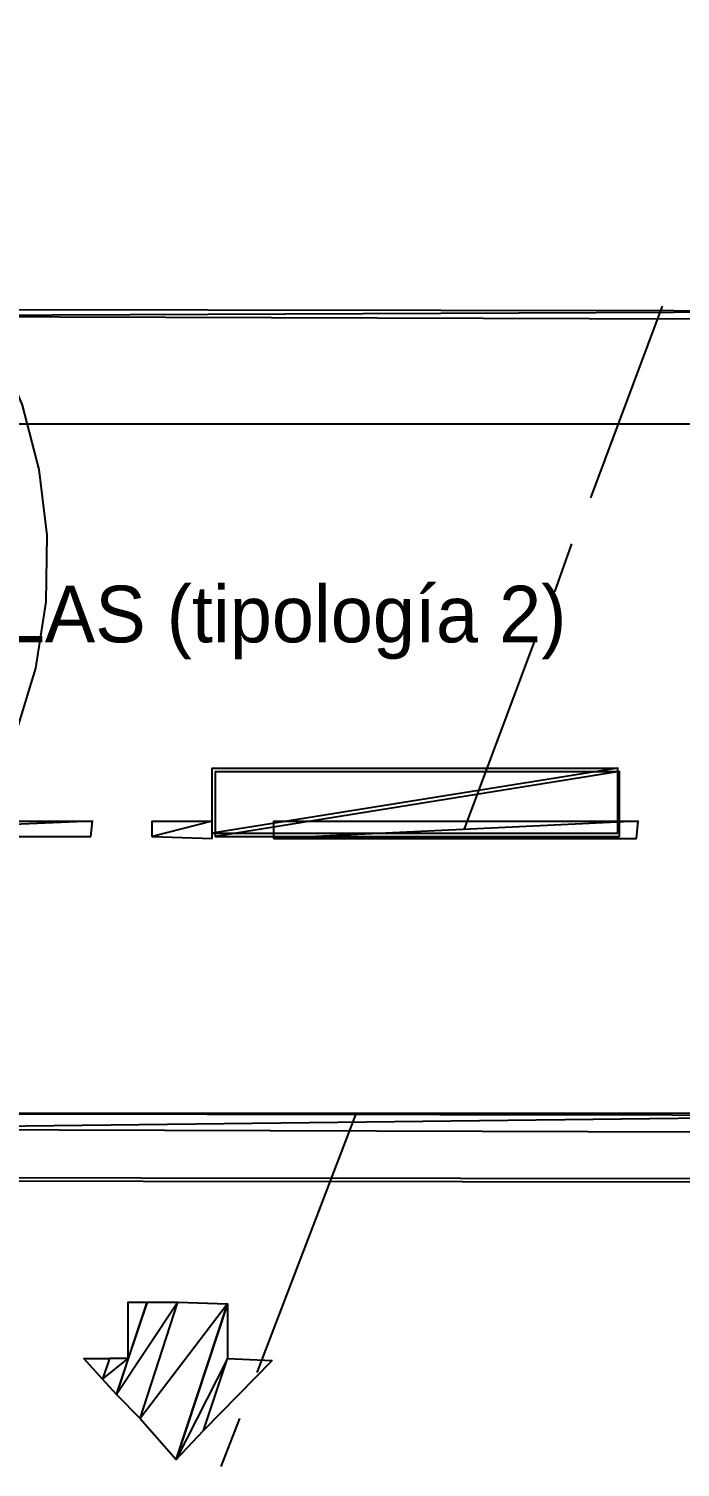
# Model space of a CAD drawing. Header units: metres. Extents: x 1 to 213, y 1 to 147.
# Drawn here: x 65.3 to 69.33, y 40.28 to 49.17 of the extents above; entities that cross this region are included whole.
import ezdxf

# ---------------------------------------------------------------- set-up
doc = ezdxf.new("R2010")
doc.units = ezdxf.units.M
doc.layers.add('00-BASE-ARQUITECTURA', color=8, linetype='Continuous')
doc.layers.add('PJ-ZONAS-TIPOLOGIA', color=30, linetype='Continuous')

msp = doc.modelspace()

# ---------------------------------------------------------------- linework, layer by layer
at = {"layer": '00-BASE-ARQUITECTURA'}
for points in [[(88.5472, 53.6469), (88.5472, 51.6678), (74.3867, 51.6678), (72.8415, 46.7254), (52.1511, 46.7254), (52.1511, 98.3297), (67.7827, 98.3297)], [(65.2261, 44.816), (65.3476, 45.2173), (65.4116, 45.6266), (65.4187, 46.0381), (65.3696, 46.4457), (65.265, 46.8437), (65.1057, 47.2262), (64.8924, 47.5871), (64.6309, 47.9149), (64.3301, 48.1997), (63.9953, 48.439), (63.6317, 48.6298), (63.2447, 48.7695), (62.8394, 48.8553), (62.4211, 48.8844)], [(63.5282, 47.4345), (63.5282, 47.3921), (70.7354, 47.4239), (63.5282, 47.4345)], [(63.5282, 47.3921), (70.7354, 47.4239), (70.7354, 47.371), (63.5282, 47.3921)], [(69.222, 47.4556), (68.7775, 46.2703)], [(68.6611, 45.9846), (68.5553, 45.6882)], [(68.4389, 45.4025), (67.9944, 44.2171)], [(68.9469, 44.196), (68.9469, 44.5981), (66.4386, 44.196), (68.9469, 44.196)], [(68.9469, 44.5981), (66.4386, 44.196), (66.4386, 44.5981), (68.9469, 44.5981)], [(68.9574, 44.1748), (68.9574, 44.577), (66.4598, 44.1748), (68.9574, 44.1748)], [(68.9574, 44.577), (66.4598, 44.1748), (66.4598, 44.577), (68.9574, 44.577)], [(65.6872, 44.1748), (65.6978, 44.2701), (63.4435, 44.1748), (65.6872, 44.1748)], [(65.6978, 44.2701), (63.4435, 44.1748), (63.4435, 44.2701), (65.6978, 44.2701)], [(66.4386, 44.1642), (66.4386, 44.2701), (66.0682, 44.1748), (66.4386, 44.1642)], [(66.4386, 44.2701), (66.0682, 44.1748), (66.0682, 44.2701), (66.4386, 44.2701)], [(69.0633, 44.1642), (69.0739, 44.2701), (66.8196, 44.1642), (69.0633, 44.1642)], [(69.0739, 44.2701), (66.8196, 44.1642), (66.8196, 44.2701), (69.0739, 44.2701)], [(132.6056, 42.4603), (98.813, 42.4497), (51.9289, 42.4709), (51.9183, 40.2061), (63.2954, 40.1637), (62.5016, 38.0788), (61.8984, 36.4807), (60.5119, 32.8612), (59.8875, 31.2208), (59.2102, 29.4428), (58.5223, 27.8553), (57.9402, 26.7652), (56.6173, 24.7438), (54.7229, 22.5637), (53.0189, 21.0502), (52.1723, 20.4152), (50.426, 19.3146), (48.5316, 18.3832)], [(63.5282, 42.4603), (63.5282, 42.3651), (70.7249, 42.4497), (63.5282, 42.4603)], [(63.5282, 42.3651), (70.7249, 42.4497), (70.7249, 42.3439), (63.5282, 42.3651)], [(67.3276, 42.4603), (66.7138, 40.8622)], [(52.1935, 42.0793), (123.197, 42.0052)], [(52.204, 42.0581), (123.2076, 41.9841)], [(65.9941, 40.5765), (66.2269, 41.2961), (65.8459, 40.7246), (65.9941, 40.5765)], [(66.2269, 41.2961), (65.8459, 40.7246), (66.0364, 41.2961), (66.2269, 41.2961)], [(66.0364, 41.2961), (65.92, 40.9469), (65.92, 41.2961), (66.0364, 41.2961)], [(66.5339, 41.2856), (65.9941, 40.5765), (66.2269, 41.2961), (66.5339, 41.2856)], [(66.2164, 40.3225), (66.5339, 41.2856), (65.9941, 40.5765), (66.2164, 40.3225)], [(66.5339, 40.9469), (66.2164, 40.3225), (66.5339, 41.2856), (66.5339, 40.9469)], [(66.2164, 40.3225), (66.5339, 41.2856), (66.2164, 40.3225)], [(66.5339, 41.2856), (66.2164, 40.3225), (66.5339, 41.2856)], [(65.8036, 40.9469), (65.7613, 40.8199), (65.6449, 40.9469), (65.8036, 40.9469)], [(65.92, 40.9469), (65.8036, 40.9469), (65.7613, 40.8199), (65.92, 40.9469)], [(65.92, 40.9469), (65.8459, 40.7246), (65.7613, 40.8199), (65.92, 40.9469)], [(66.3857, 40.5024), (66.5339, 40.9469), (66.2164, 40.3225), (66.3857, 40.5024)], [(66.809, 40.9363), (66.3857, 40.5024), (66.5339, 40.9469), (66.809, 40.9363)], [(66.6079, 40.5765), (66.4915, 40.2801)]]:
    msp.add_lwpolyline(points, dxfattribs=at)

# ---------------------------------------------------------------- texts
at = {"layer": 'PJ-ZONAS-TIPOLOGIA'}
msp.add_text('I-2 ISLA PONIENTE - ISLAS (tipología 2)', height=0.35, dxfattribs=at).set_placement((60.0714, 45.376))

doc.saveas('drawing.dxf')
